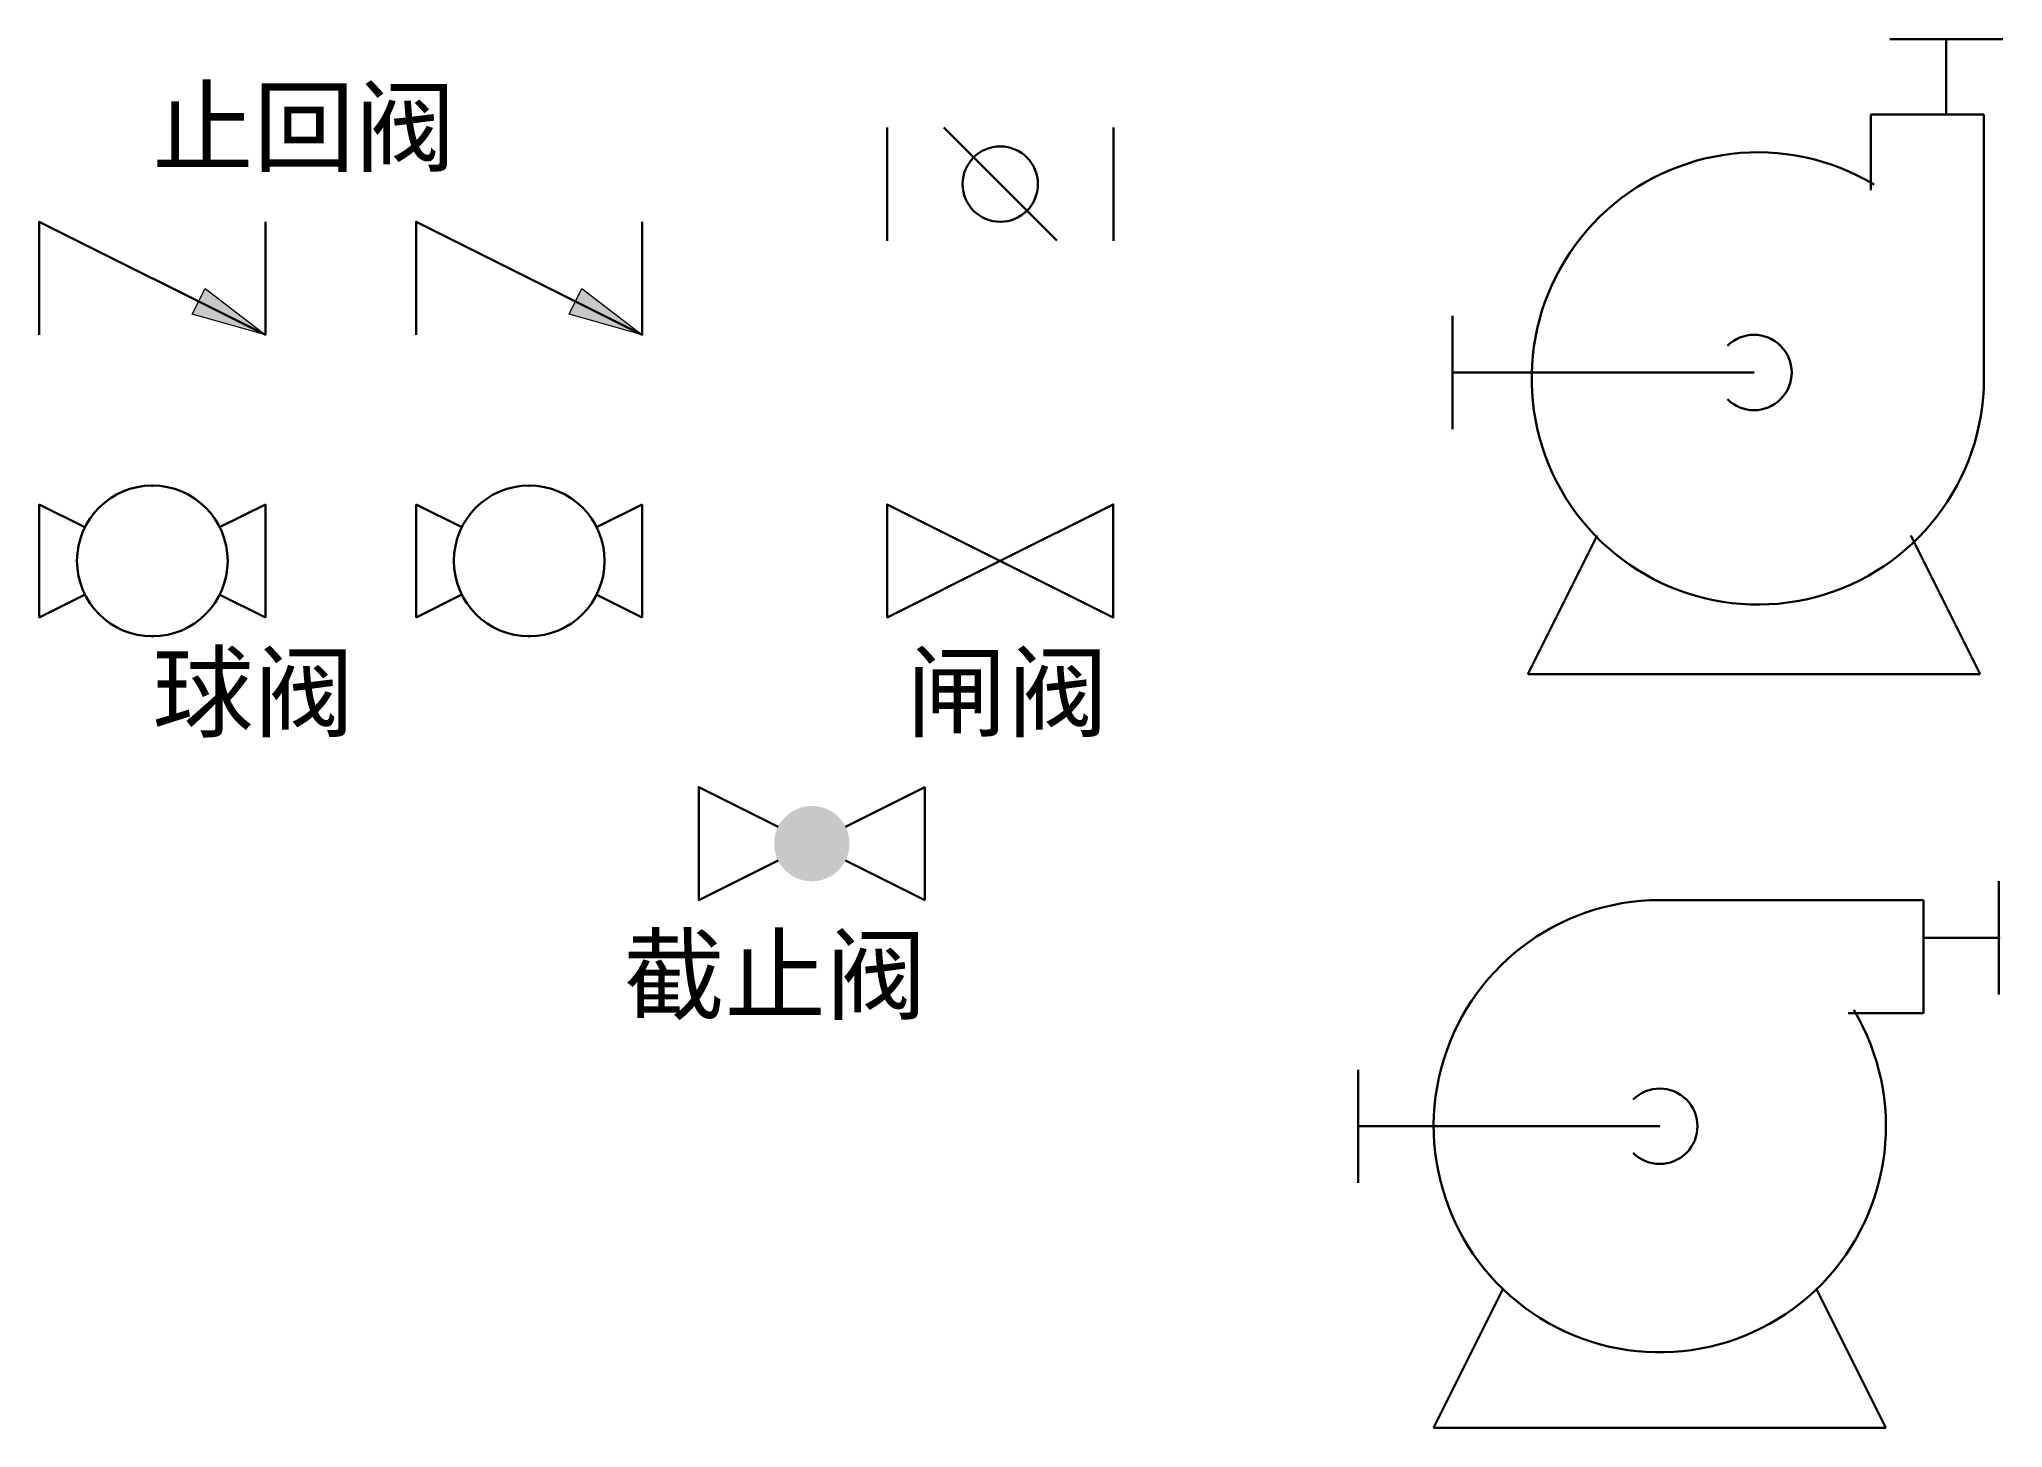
# Model space of a CAD drawing. Header units: metres. Extents: x 416.4165 to 416.4827, y 93.4079 to 93.4547.
import ezdxf
from ezdxf.enums import TextEntityAlignment as Align

# ---------------------------------------------------------------- set-up
doc = ezdxf.new("R2010")
doc.units = ezdxf.units.M
doc.header["$MEASUREMENT"] = 0
doc.layers.add('Level 15', color=7, linetype='Continuous', lineweight=0)
doc.layers.add('Level 20', color=7, linetype='Continuous', lineweight=0)
doc.styles.add('Style-Arial', font='arial.ttf')

msp = doc.modelspace()

# ---------------------------------------------------------------- hatches: boundary and pattern name
at = {"linetype": 'Continuous', "lineweight": 30}
h = msp.add_hatch(color=3, dxfattribs=at)
edge = h.paths.add_edge_path(flags=0)
edge.add_arc((416.4425249999999, 93.42755), 0.00127, 0, 360)

# ---------------------------------------------------------------- linework, layer by layer
at = {"color": 3, "linetype": 'Continuous', "lineweight": 30}
for p, q in [((416.445066, 93.451678), (416.445066, 93.447868)), ((416.446971, 93.451678), (416.450779, 93.447871)), ((416.452686, 93.451678), (416.452686, 93.447868)), ((416.44366, 93.428119), (416.446335, 93.429455)), ((416.446335, 93.429455), (416.446335, 93.425645)), ((416.446335, 93.425645), (416.443661, 93.426982))]:
    msp.add_line(p, q, dxfattribs=at)
at = {"color": 3, "linetype": 'Continuous', "lineweight": 30, "flags": 128}
for points in [[(416.41649, 93.444695), (416.41649, 93.448505), (416.42411, 93.444695), (416.42411, 93.448505)], [(416.42919, 93.444695), (416.42919, 93.448505), (416.43681, 93.444695), (416.43681, 93.448505)], [(416.448875, 93.437075), (416.445065, 93.43517), (416.445065, 93.43898), (416.452685, 93.43517), (416.452685, 93.43898), (416.448875, 93.437075)], [(416.441389, 93.428118), (416.438715, 93.429455), (416.438715, 93.425645), (416.441389, 93.426982)]]:
    msp.add_lwpolyline(points, dxfattribs=at)
at = {"color": 3, "linetype": 'Continuous', "lineweight": 0, "flags": 128}
for points in [[(416.422075, 93.446253), (416.42411, 93.444695), (416.421646, 93.445396)], [(416.434775, 93.446253), (416.43681, 93.444695), (416.434346, 93.445396)]]:
    msp.add_lwpolyline(points, close=True, dxfattribs=at)
at = {"color": 3, "linetype": 'Continuous', "lineweight": 30}
msp.add_circle((416.448875, 93.449775), 0.00127, dxfattribs=at)
at = {"color": 3, "linetype": 'Continuous', "lineweight": 0}
for points in [[(416.422075, 93.446253), (416.42411, 93.444695), (416.421646, 93.445396)], [(416.434775, 93.446253), (416.43681, 93.444695), (416.434346, 93.445396)]]:
    msp.add_solid(points, dxfattribs=at)
at = {"layer": 'Level 15', "color": 1, "linetype": 'Continuous', "lineweight": 30}
for p, q in [((416.482657, 93.454655), (416.478847, 93.454655)), ((416.480752, 93.452115), (416.480752, 93.454655)), ((416.482022, 93.452115), (416.478212, 93.452115)), ((416.478212, 93.452115), (416.478212, 93.449575)), ((416.482022, 93.443225), (416.482022, 93.452115)), ((416.464115, 93.44152), (416.464115, 93.44533)), ((416.466655, 93.443425), (416.464115, 93.443425)), ((416.474275, 93.443425), (416.466655, 93.443425)), ((416.466655, 93.433265), (416.46899, 93.437935)), ((416.481895, 93.433265), (416.47956, 93.437935)), ((416.481895, 93.433265), (416.466655, 93.433265)), ((416.48253, 93.42628), (416.48253, 93.42247)), ((416.4711, 93.425645), (416.47999, 93.425645)), ((416.47999, 93.425645), (416.47999, 93.421835)), ((416.47999, 93.424375), (416.48253, 93.424375)), ((416.47999, 93.421835), (416.47745, 93.421835)), ((416.46094, 93.41993), (416.46094, 93.41612)), ((416.46348, 93.418025), (416.46094, 93.418025)), ((416.4711, 93.418025), (416.46348, 93.418025)), ((416.46348, 93.407865), (416.465815, 93.412535)), ((416.47872, 93.407865), (416.476385, 93.412535)), ((416.46348, 93.407865), (416.47872, 93.407865))]:
    msp.add_line(p, q, dxfattribs=at)
at = {"layer": 'Level 15', "color": 1, "linetype": 'Continuous', "lineweight": 30, "extrusion": (0, 0, -1)}
for centre, radius, start, end in [((-416.474402, 93.443225), 0.00762, 180, 120.963756), ((-416.4711, 93.418025), 0.0012699999999999, 45, 315)]:
    msp.add_arc(centre, radius, start, end, dxfattribs=at)
at = {"layer": 'Level 15', "color": 1, "linetype": 'Continuous', "lineweight": 30}
for centre, radius, start, end in [((416.474275, 93.443425), 0.0012699999999999, 225, 135), ((416.4711, 93.418025), 0.00762, 90, 30.963756)]:
    msp.add_arc(centre, radius, start, end, dxfattribs=at)
for p in [(416.480752, 93.454655), (416.464115, 93.443425), (416.48253, 93.424375), (416.46094, 93.418025)]:
    msp.add_point(p, dxfattribs=at)
at = {"layer": 'Level 20', "color": 3, "linetype": 'Continuous', "lineweight": 30, "flags": 128}
for points in [[(416.41649, 93.438981), (416.41649, 93.435171)], [(416.41803, 93.43821), (416.41649, 93.438981)], [(416.422566, 93.438209), (416.42411, 93.438981)], [(416.42411, 93.438981), (416.42411, 93.435171)], [(416.42919, 93.438981), (416.42919, 93.435171)], [(416.43073, 93.43821), (416.42919, 93.438981)], [(416.435266, 93.438209), (416.43681, 93.438981)], [(416.43681, 93.438981), (416.43681, 93.435171)], [(416.41649, 93.435171), (416.418033, 93.435942)], [(416.42411, 93.435171), (416.422554, 93.435949)], [(416.42919, 93.435171), (416.430733, 93.435942)], [(416.43681, 93.435171), (416.435254, 93.435949)]]:
    msp.add_lwpolyline(points, dxfattribs=at)
at = {"layer": 'Level 20', "color": 3, "linetype": 'Continuous', "lineweight": 30}
for centre in [(416.4203, 93.437076), (416.433, 93.437076)]:
    msp.add_circle(centre, 0.0025399999990603, dxfattribs=at)
for p in [(416.4203, 93.439616), (416.433, 93.439616), (416.4203, 93.434536), (416.433, 93.434536)]:
    msp.add_point(p, dxfattribs=at)

# ---------------------------------------------------------------- texts
at = {"color": 7, "linetype": 'Continuous', "style": 'Style-Arial'}
for s, p in [('止回阀', (416.4203, 93.45295)), ('球阀', (416.4203, 93.4339)), ('闸阀', (416.4457, 93.4339)), ('截止阀', (416.436175, 93.424375))]:
    msp.add_text(s, height=0.0025, dxfattribs=at).set_placement(p, align=Align.TOP_LEFT)

doc.saveas('drawing.dxf')
